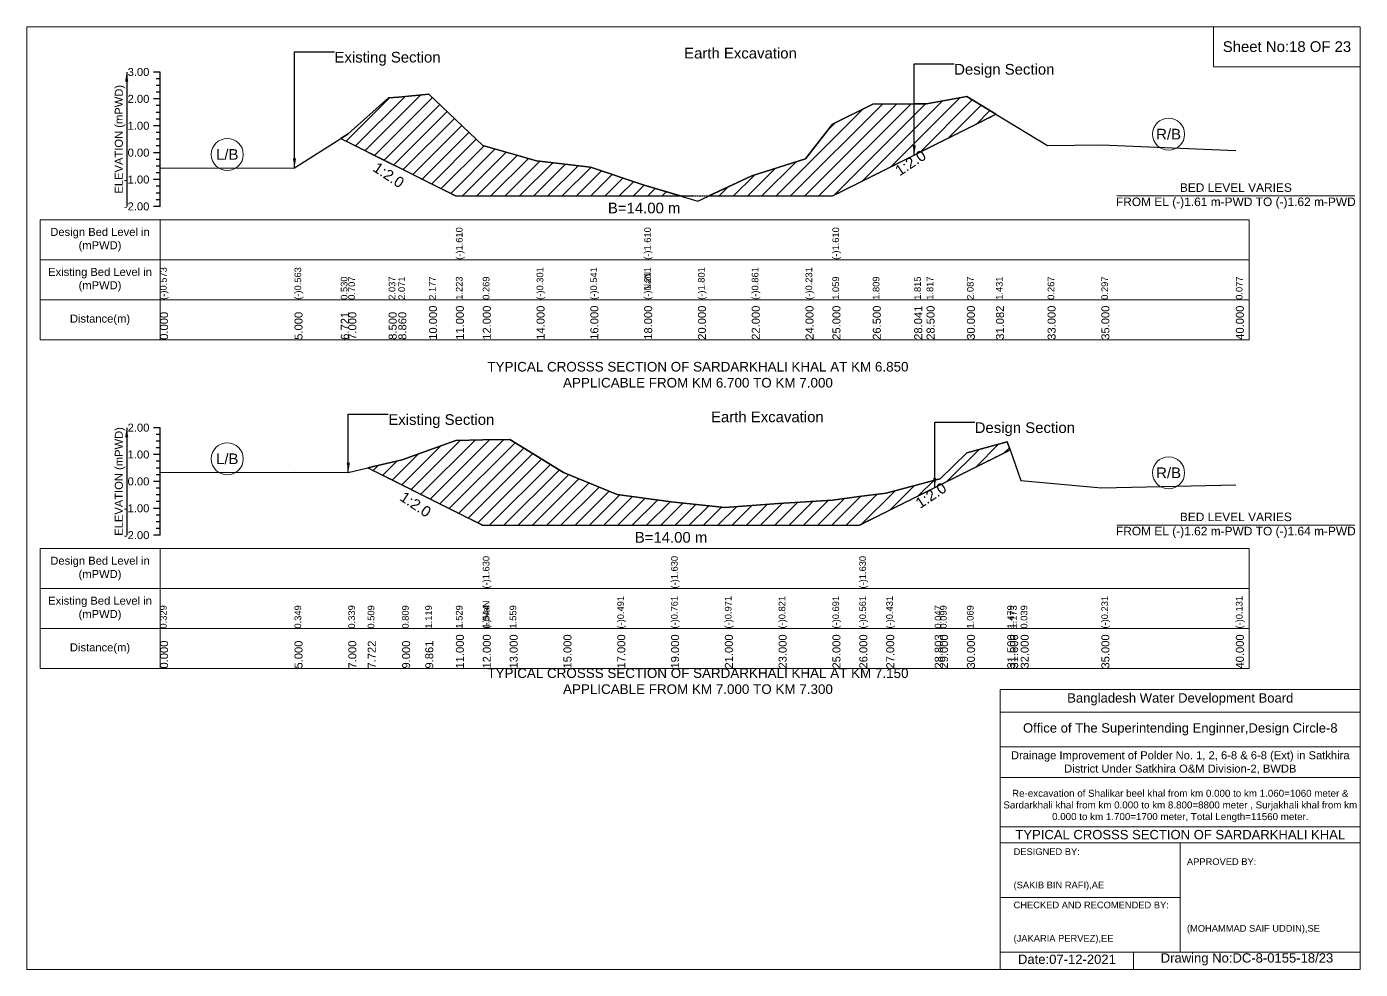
# Model space of a CAD drawing. Header units: inches. Extents: x 93000 to 506000, y -4242 to 0.
# Drawn here: x 270000 to 276000, y -4242 to 0 of the extents above; entities that cross this region are included whole.
import ezdxf

# ---------------------------------------------------------------- set-up
doc = ezdxf.new("R2010")
doc.units = ezdxf.units.IN
doc.header["$LTSCALE"] = 7
doc.header["$MEASUREMENT"] = 0
doc.linetypes.add('DASHED', pattern=[0.75, 0.5, -0.25])
for name, color, linetype, lineweight in [('Cross section Data Border', 7, 'Continuous', 9), ('Cross Section Labels', 7, 'Continuous', 9), ('Design_Bed_Level for Xsection', 7, 'DASHED', 25), ('Existing_Bed_Level for Xsection', 7, 'Continuous', 25), ('Long Section Labels', 7, 'Continuous', 9)]:
    doc.layers.add(name, color=color, linetype=linetype, lineweight=lineweight)
doc.styles.get("Standard").update_dxf_attribs({"font": 'arial.ttf'})
doc.dimstyles.get("Standard").update_dxf_attribs({"dimtxt": 0.18, "dimasz": 0.18, "dimexe": 0.18, "dimexo": 0.0625, "dimgap": 0.09, "dimtad": 0, "dimtih": 1, "dimtoh": 1, "dimdec": 4, "dimzin": 0, "dimdsep": 46, "dimtxsty": 'Standard', "dimcen": 0.09, "dimadec": 0, "dimazin": 0, "dimtfac": 1, "dimtdec": 4, "dimtofl": 0, "dimtmove": 0, "dimatfit": 3, "dimfxl": 1, "dimtolj": 1, "dimtzin": 0, "dimarcsym": 0})

msp = doc.modelspace()

# ---------------------------------------------------------------- hatches: boundary and pattern name
at = {"layer": 'Existing_Bed_Level for Xsection'}
h = msp.add_hatch(dxfattribs=at)
h.set_pattern_fill('ANSI31', color=256, scale=363, style=0)
h.paths.add_polyline_path([(271413.2, -503), (271447, -519.9), (271628.5, -610.6), (271672.1, -632.4), (271810, -701.4), (271931, -761.9), (272052, -761.9), (272294, -761.9), (272536, -761.9), (272778, -761.9), (272941.7, -761.9), (272778, -713.6), (272536, -632.5), (272294, -603.5), (272052, -534.5), (271931, -419.1), (271810, -303.7), (271672.1, -316.5), (271628.5, -320.6), (271447, -481.5)])
h = msp.add_hatch(dxfattribs=at)
h.set_pattern_fill('ANSI31', color=256, scale=363, style=0)
h.paths.add_polyline_path([(273069.2, -761.9), (273262, -761.9), (273504, -761.9), (273625, -761.9), (273806.5, -671.1), (273992.9, -577.9), (274048.5, -550.1), (274230, -459.4), (274360.9, -394), (274230, -314.6), (274048.5, -347.2), (273992.9, -347.4), (273806.5, -348.2), (273625, -438.9), (273504, -595), (273262, -671.3)])
h = msp.add_hatch(dxfattribs=at)
h.set_pattern_fill('ANSI31', color=256, scale=363, style=0)
h.paths.add_polyline_path([(271534.4, -1984.9), (271689, -2062.2), (271793.2, -2114.3), (271931, -2183.2), (272052, -2243.7), (272173, -2243.7), (272415, -2243.7), (272657, -2243.7), (272899, -2243.7), (273141, -2243.7), (273383, -2243.7), (273625, -2243.7), (273746, -2243.7), (273867, -2183.2), (274085.2, -2074.2), (274109, -2062.2), (274230, -2001.7), (274411.5, -1911), (274424.4, -1904.6), (274411.5, -1867.5), (274230, -1917.2), (274109, -2034.5), (274085.2, -2040.8), (273867, -2098.7), (273746, -2114.4), (273625, -2130.1), (273383, -2145.8), (273141, -2164), (272899, -2138.6), (272657, -2105.9), (272415, -2005.5), (272173, -1857.9), (272052, -1859.7), (271931, -1861.5), (271793.2, -1911.1), (271689, -1948.6)])

# ---------------------------------------------------------------- linework, layer by layer
at = {"layer": 'Cross section Data Border'}
for points in [[(270000, 0), (276000, 0), (276000, -4242), (270000, -4242)], [(275340, 0), (276000, 0), (276000, -180), (275340, -180)], [(270060, -869.1), (275500, -869.1), (275500, -1409.1), (270060, -1409.1)], [(270060, -2348.5), (275500, -2348.5), (275500, -2888.5), (270060, -2888.5)]]:
    msp.add_lwpolyline(points, close=True, dxfattribs=at)
for points in [[(270600, -869.1), (270600, -1409.1)], [(270060, -1049.1), (275500, -1049.1)], [(270060, -1229.1), (275500, -1229.1)], [(270600, -2348.5), (270600, -2888.5)], [(270060, -2528.5), (275500, -2528.5)], [(270060, -2708.5), (275500, -2708.5)], [(274380, -4242), (274380, -2982), (276000, -2982)], [(274380, -3084), (276000, -3084)], [(274380, -3240), (276000, -3240)], [(274380, -3378), (276000, -3378)], [(274380, -3600), (276000, -3600)], [(274380, -3672), (276000, -3672)], [(275190, -3672), (275190, -4164)], [(274380, -3918), (275190, -3918)], [(274380, -4164), (276000, -4164)], [(274980, -4164), (274980, -4242)]]:
    msp.add_lwpolyline(points, dxfattribs=at)
at = {"layer": 'Cross Section Labels'}
for points in [[(274904.2, -761.9), (275975.8, -761.9)], [(274904.2, -2243.7), (275975.8, -2243.7)]]:
    msp.add_lwpolyline(points, dxfattribs=at)
for centre in [(275137.5, -484), (270902.5, -575.3), (270902.5, -1945), (275137.5, -2007.9)]:
    msp.add_circle(centre, 72, dxfattribs=at)
at = {"layer": 'Design_Bed_Level for Xsection'}
for points in [[(271413.2, -503), (271672.1, -632.4), (271931, -761.9), (272778, -761.9), (273625, -761.9), (273992.9, -577.9), (274360.9, -394)], [(271534.4, -1984.9), (271793.2, -2114.3), (272052, -2243.7), (272899, -2243.7), (273746, -2243.7), (274085.2, -2074.2), (274424.4, -1904.6)]]:
    msp.add_lwpolyline(points, dxfattribs=at)
at = {"layer": 'Existing_Bed_Level for Xsection'}
for points in [[(270600, -204.1), (270570, -204.1)], [(270600, -234.3), (270582, -234.3)], [(270600, -809.1), (270600, -688.1), (270600, -567.1), (270600, -446.1), (270600, -325.1), (270600, -204.1)], [(270600, -264.6), (270582, -264.6)], [(270600, -294.8), (270582, -294.8)], [(270600, -325.1), (270570, -325.1)], [(270600, -355.3), (270582, -355.3)], [(270600, -636.4), (271205, -635.2), (271413.2, -503), (271447, -481.5), (271628.5, -320.6), (271672.1, -316.5), (271810, -303.7), (271931, -419.1), (271931, -419.1), (272052, -534.5), (272294, -603.5), (272536, -632.5), (272778, -713.6), (272778, -713.6), (273020, -785), (273262, -671.3), (273504, -595), (273625, -438.9), (273625, -438.9), (273806.5, -348.2), (273992.9, -347.4), (274048.5, -347.2), (274230, -314.6), (274360.9, -394), (274593, -534.8), (274835, -531.1), (275440, -557.8)], [(270600, -385.6), (270582, -385.6)], [(270600, -415.8), (270582, -415.8)], [(270600, -446.1), (270570, -446.1)], [(270600, -476.3), (270582, -476.3)], [(270600, -506.6), (270582, -506.6)], [(270600, -536.8), (270582, -536.8)], [(270600, -567.1), (270570, -567.1)], [(270600, -597.3), (270582, -597.3)], [(270600, -627.6), (270582, -627.6)], [(270600, -657.8), (270582, -657.8)], [(270600, -688.1), (270570, -688.1)], [(270600, -718.3), (270582, -718.3)], [(270600, -748.6), (270582, -748.6)], [(270600, -778.8), (270582, -778.8)], [(270600, -809.1), (270570, -809.1)], [(270600, -1804.5), (270570, -1804.5)], [(270600, -1834.8), (270582, -1834.8)], [(270600, -2288.5), (270600, -2167.5), (270600, -2046.5), (270600, -1925.5), (270600, -1804.5)], [(270600, -2006.7), (271205, -2004.3), (271447, -2005.5), (271534.4, -1984.9), (271689, -1948.6), (271793.2, -1911.1), (271931, -1861.5), (272052, -1859.7), (272052, -1859.7), (272173, -1857.9), (272415, -2005.5), (272657, -2105.9), (272899, -2138.6), (272899, -2138.6), (273141, -2164), (273383, -2145.8), (273625, -2130.1), (273746, -2114.4), (273746, -2114.4), (273867, -2098.7), (274085.2, -2040.8), (274109, -2034.5), (274230, -1917.2), (274411.5, -1867.5), (274424.4, -1904.6), (274472, -2041.8), (274835, -2074.5), (275440, -2062.4)], [(270600, -1865), (270582, -1865)], [(270600, -1895.3), (270582, -1895.3)], [(270600, -1925.5), (270570, -1925.5)], [(270600, -1955.8), (270582, -1955.8)], [(270600, -1986), (270582, -1986)], [(270600, -2016.3), (270582, -2016.3)], [(270600, -2046.5), (270570, -2046.5)], [(270600, -2076.8), (270582, -2076.8)], [(270600, -2107), (270582, -2107)], [(270600, -2137.3), (270582, -2137.3)], [(270600, -2167.5), (270570, -2167.5)], [(270600, -2197.8), (270582, -2197.8)], [(270600, -2228), (270582, -2228)], [(270600, -2258.3), (270582, -2258.3)], [(270600, -2288.5), (270570, -2288.5)]]:
    msp.add_lwpolyline(points, dxfattribs=at)
for points in [[(271413.2, -503), (271447, -519.9), (271628.5, -610.6), (271672.1, -632.4), (271810, -701.4), (271931, -761.9), (271931, -761.9), (272052, -761.9), (272294, -761.9), (272536, -761.9), (272778, -761.9), (272778, -761.9), (272941.7, -761.9), (272778, -713.6), (272778, -713.6), (272536, -632.5), (272294, -603.5), (272052, -534.5), (271931, -419.1), (271931, -419.1), (271810, -303.7), (271672.1, -316.5), (271628.5, -320.6), (271447, -481.5)], [(273069.2, -761.9), (273262, -761.9), (273504, -761.9), (273625, -761.9), (273625, -761.9), (273806.5, -671.1), (273992.9, -577.9), (274048.5, -550.1), (274230, -459.4), (274360.9, -394), (274230, -314.6), (274048.5, -347.2), (273992.9, -347.4), (273806.5, -348.2), (273625, -438.9), (273625, -438.9), (273504, -595), (273262, -671.3)], [(271534.4, -1984.9), (271534.4, -1984.9), (271689, -2062.2), (271793.2, -2114.3), (271931, -2183.2), (272052, -2243.7), (272052, -2243.7), (272173, -2243.7), (272415, -2243.7), (272657, -2243.7), (272899, -2243.7), (272899, -2243.7), (273141, -2243.7), (273383, -2243.7), (273625, -2243.7), (273746, -2243.7), (273746, -2243.7), (273867, -2183.2), (274085.2, -2074.2), (274109, -2062.2), (274230, -2001.7), (274411.5, -1911), (274424.4, -1904.6), (274424.4, -1904.6), (274424.4, -1904.6), (274411.5, -1867.5), (274230, -1917.2), (274109, -2034.5), (274085.2, -2040.8), (273867, -2098.7), (273746, -2114.4), (273746, -2114.4), (273625, -2130.1), (273383, -2145.8), (273141, -2164), (272899, -2138.6), (272899, -2138.6), (272657, -2105.9), (272415, -2005.5), (272173, -1857.9), (272052, -1859.7), (272052, -1859.7), (271931, -1861.5), (271793.2, -1911.1), (271689, -1948.6), (271534.4, -1984.9)]]:
    msp.add_lwpolyline(points, close=True, dxfattribs=at)

# ---------------------------------------------------------------- texts
at = {"layer": 'Cross section Data Border', "attachment_point": 5}
for s, insert, char_height in [('Sheet No:18 OF 23', (275670, -90), 48), ('Bangladesh Water Development Board', (275190, -3027), 42), ('Office of The Superintending Enginner,Design Circle-8', (275190, -3162), 42)]:
    msp.add_mtext(s, dxfattribs=dict(at, insert=insert, char_height=char_height))
at = {"layer": 'Cross section Data Border'}
for s, insert, char_height, width, attachment_point in [('Design Bed Level in (mPWD)', (270330, -959.1), 36, 480, 5), ('Existing Bed Level in (mPWD)', (270330, -1139.1), 36, 480, 5), ('Distance(m)', (270330, -1319.1), 36, 480, 5), ('Design Bed Level in (mPWD)', (270330, -2438.5), 36, 480, 5), ('Existing Bed Level in (mPWD)', (270330, -2618.5), 36, 480, 5), ('Distance(m)', (270330, -2798.5), 36, 480, 5), ('Drainage Improvement of Polder No. 1, 2, 6-8 & 6-8 (Ext) in Satkhira District Under Satkhira O&M Division-2, BWDB', (275190, -3312), 36, 1680, 5), ('Re-excavation of Shalikar beel khal from km 0.000 to km 1.060=1060 meter & Sardarkhali khal from km 0.000 to km 8.800=8800 meter , Surjakhali khal from km 0.000 to km 1.700=1700 meter, Total Length=11560 meter.', (275190, -3507), 31.4683, 1620, 5), ('TYPICAL CROSSS SECTION OF SARDARKHALI KHAL', (275190, -3636), 42, 1680, 5), ('DESIGNED BY:^J^J^J(SAKIB BIN RAFI),AE', (274440, -3792), 30, 840, 4), ('APPROVED BY:^J^J^J^J^J^J(MOHAMMAD SAIF UDDIN),SE', (275220, -3912), 30, 840, 4), ('CHECKED AND RECOMENDED BY:^J^J^J(JAKARIA PERVEZ),EE', (274440, -4032), 30, 840, 4), ('Date:07-12-2021', (274680, -4197), 42, 840, 5), ('Drawing No:DC-8-0155-18/23', (275490, -4197), 42, 1320, 5)]:
    msp.add_mtext(s, dxfattribs=dict(at, insert=insert, char_height=char_height, width=width, attachment_point=attachment_point))
at = {"layer": 'Cross Section Labels'}
for s, insert, char_height, attachment_point in [('Existing Section', (271385, -113.3), 48, 1), ('Earth Excavation', (272958, -95.2), 48, 1), ('Design Section', (274172.9, -167.8), 48, 1), ('R/B', (275137.5, -484), 48, 5), ('L/B', (270902.5, -575.3), 48, 5), ('BED LEVEL VARIES ^JFROM EL (-)1.61 m-PWD TO (-)1.62 m-PWD', (275440, -761.9), 38.4, 5), ('B=14.00 m', (272778, -792.1), 48, 2), ('TYPICAL CROSSS SECTION OF SARDARKHALI KHAL AT KM 6.850^JAPPLICABLE FROM KM 6.700 TO KM 7.000', (273020, -1566.5), 43.2, 5), ('Earth Excavation', (273079, -1731.9), 48, 1), ('Existing Section', (271627, -1744), 48, 1), ('Design Section', (274265.2, -1780.3), 48, 1), ('L/B', (270902.5, -1945), 48, 5), ('R/B', (275137.5, -2007.9), 48, 5), ('BED LEVEL VARIES ^JFROM EL (-)1.62 m-PWD TO (-)1.64 m-PWD', (275440, -2243.7), 38.4, 5), ('B=14.00 m', (272899, -2274), 48, 2), ('TYPICAL CROSSS SECTION OF SARDARKHALI KHAL AT KM 7.150^JAPPLICABLE FROM KM 7.000 TO KM 7.300', (273020, -2945.5), 43.2, 5)]:
    msp.add_mtext(s, dxfattribs=dict(at, insert=insert, char_height=char_height, attachment_point=attachment_point))
at = {"layer": 'Cross Section Labels', "char_height": 48, "attachment_point": 2}
for insert, rotation in [((273962.7, -593), 33.69007), ((271641.9, -647.6), 326.30993), ((271763, -2129.5), 326.30993), ((274054.9, -2089.3), 33.69007)]:
    msp.add_mtext('1:2.0', dxfattribs=dict(at, insert=insert, rotation=rotation))
at = {"layer": 'Existing_Bed_Level for Xsection', "char_height": 36, "attachment_point": 6}
for s, insert in [('3.00', (270552, -204.1)), ('2.00', (270552, -325.1)), ('1.00', (270552, -446.1)), ('0.00', (270552, -567.1)), ('-1.00', (270552, -688.1)), ('-2.00', (270552, -809.1)), ('2.00', (270552, -1804.5)), ('1.00', (270552, -1925.5)), ('0.00', (270552, -2046.5)), ('-1.00', (270552, -2167.5)), ('-2.00', (270552, -2288.5))]:
    msp.add_mtext(s, dxfattribs=dict(at, insert=insert))
at = {"layer": 'Existing_Bed_Level for Xsection', "char_height": 36, "attachment_point": 5, "rotation": 90}
for insert in [(270420, -506.6), (270420, -2046.5)]:
    msp.add_mtext('ELEVATION (mPWD)', dxfattribs=dict(at, insert=insert))
at = {"layer": 'Long Section Labels', "attachment_point": 1, "rotation": 90}
for s, insert, char_height in [('(-)1.610', (271931, -1049.1), 30), ('(-)1.610', (272778, -1049.1), 30), ('(-)1.610', (273625, -1049.1), 30), ('(-)0.573', (270600, -1229.1), 30), ('(-)0.563', (271205, -1229.1), 30), ('0.530', (271413.2, -1229.1), 30), ('0.707', (271447, -1229.1), 30), ('2.037', (271628.5, -1229.1), 30), ('2.071', (271672.1, -1229.1), 30), ('2.177', (271810, -1229.1), 30), ('1.223', (271931, -1229.1), 30), ('1.223', (271931, -1229.1), 30), ('1.223', (271931, -1229.1), 30), ('0.269', (272052, -1229.1), 30), ('(-)0.301', (272294, -1229.1), 30), ('(-)0.541', (272536, -1229.1), 30), ('(-)1.211', (272778, -1229.1), 30), ('(-)1.211', (272778, -1229.1), 30), ('(-)NaN', (272778, -1229.1), 30), ('(-)1.801', (273020, -1229.1), 30), ('(-)0.861', (273262, -1229.1), 30), ('(-)0.231', (273504, -1229.1), 30), ('1.059', (273625, -1229.1), 30), ('1.059', (273625, -1229.1), 30), ('1.059', (273625, -1229.1), 30), ('1.809', (273806.5, -1229.1), 30), ('1.815', (273992.9, -1229.1), 30), ('1.817', (274048.5, -1229.1), 30), ('2.087', (274230, -1229.1), 30), ('1.431', (274360.9, -1229.1), 30), ('0.267', (274593, -1229.1), 30), ('0.297', (274835, -1229.1), 30), ('0.077', (275440, -1229.1), 30), ('10.000', (271810, -1409.1), 36), ('11.000', (271931, -1409.1), 36), ('11.000', (271931, -1409.1), 36), ('11.000', (271931, -1409.1), 36), ('12.000', (272052, -1409.1), 36), ('14.000', (272294, -1409.1), 36), ('16.000', (272536, -1409.1), 36), ('18.000', (272778, -1409.1), 36), ('18.000', (272778, -1409.1), 36), ('18.000', (272778, -1409.1), 36), ('20.000', (273020, -1409.1), 36), ('22.000', (273262, -1409.1), 36), ('24.000', (273504, -1409.1), 36), ('25.000', (273625, -1409.1), 36), ('25.000', (273625, -1409.1), 36), ('25.000', (273625, -1409.1), 36), ('26.500', (273806.5, -1409.1), 36), ('28.041', (273992.9, -1409.1), 36), ('28.500', (274048.5, -1409.1), 36), ('30.000', (274230, -1409.1), 36), ('31.082', (274360.9, -1409.1), 36), ('33.000', (274593, -1409.1), 36), ('35.000', (274835, -1409.1), 36), ('40.000', (275440, -1409.1), 36), ('0.000', (270600, -1409.1), 36), ('5.000', (271205, -1409.1), 36), ('6.721', (271413.2, -1409.1), 36), ('7.000', (271447, -1409.1), 36), ('8.500', (271628.5, -1409.1), 36), ('8.860', (271672.1, -1409.1), 36), ('(-)1.630', (272052, -2528.5), 30), ('(-)1.630', (272899, -2528.5), 30), ('(-)1.630', (273746, -2528.5), 30), ('(-)0.491', (272657, -2708.5), 30), ('(-)0.761', (272899, -2708.5), 30), ('(-)0.761', (272899, -2708.5), 30), ('(-)0.971', (273141, -2708.5), 30), ('(-)0.821', (273383, -2708.5), 30), ('(-)0.691', (273625, -2708.5), 30), ('(-)0.561', (273746, -2708.5), 30), ('(-)0.561', (273746, -2708.5), 30), ('(-)0.431', (273867, -2708.5), 30), ('(-)0.231', (274835, -2708.5), 30), ('(-)0.131', (275440, -2708.5), 30), ('0.329', (270600, -2708.5), 30), ('0.349', (271205, -2708.5), 30), ('0.339', (271447, -2708.5), 30), ('0.339', (271447, -2708.5), 30), ('0.509', (271534.4, -2708.5), 30), ('0.809', (271689, -2708.5), 30), ('1.119', (271793.2, -2708.5), 30), ('1.529', (271931, -2708.5), 30), ('(-)NaN', (272052, -2708.5), 30), ('(-)NaN', (272052, -2708.5), 30), ('(-)NaN', (272052, -2708.5), 30), ('1.544', (272052, -2708.5), 30), ('1.544', (272052, -2708.5), 30), ('1.559', (272173, -2708.5), 30), ('0.047', (274085.2, -2708.5), 30), ('0.099', (274109, -2708.5), 30), ('1.069', (274230, -2708.5), 30), ('1.479', (274411.5, -2708.5), 30), ('1.173', (274424.4, -2708.5), 30), ('0.039', (274472, -2708.5), 30), ('11.000', (271931, -2888.5), 36), ('12.000', (272052, -2888.5), 36), ('12.000', (272052, -2888.5), 36), ('12.000', (272052, -2888.5), 36), ('13.000', (272173, -2888.5), 36), ('15.000', (272415, -2888.5), 36), ('17.000', (272657, -2888.5), 36), ('19.000', (272899, -2888.5), 36), ('19.000', (272899, -2888.5), 36), ('19.000', (272899, -2888.5), 36), ('21.000', (273141, -2888.5), 36), ('23.000', (273383, -2888.5), 36), ('25.000', (273625, -2888.5), 36), ('26.000', (273746, -2888.5), 36), ('26.000', (273746, -2888.5), 36), ('26.000', (273746, -2888.5), 36), ('27.000', (273867, -2888.5), 36), ('28.803', (274085.2, -2888.5), 36), ('29.000', (274109, -2888.5), 36), ('30.000', (274230, -2888.5), 36), ('31.500', (274411.5, -2888.5), 36), ('31.606', (274424.4, -2888.5), 36), ('32.000', (274472, -2888.5), 36), ('35.000', (274835, -2888.5), 36), ('40.000', (275440, -2888.5), 36), ('0.000', (270600, -2888.5), 36), ('5.000', (271205, -2888.5), 36), ('7.000', (271447, -2888.5), 36), ('7.722', (271534.4, -2888.5), 36), ('9.000', (271689, -2888.5), 36), ('9.861', (271793.2, -2888.5), 36)]:
    msp.add_mtext(s, dxfattribs=dict(at, insert=insert, char_height=char_height))

# ---------------------------------------------------------------- leaders
at = {"layer": 'Cross Section Labels', "annotation_type": 0, "has_hookline": 1, "hookline_direction": 0}
for points, text_width in [([(271205, -635.2), (271205, -113.3), (271384.9, -113.3)], 467.2), ([(273992.9, -577.9), (273992.9, -167.8), (274172.8, -167.8)], 441.2), ([(271447, -2005.5), (271447, -1744), (271626.9, -1744)], 467.2), ([(274085.2, -2074.2), (274085.2, -1780.3), (274265.1, -1780.3)], 441.2)]:
    msp.add_leader(points, dimstyle='Standard', override={"dimasz": 43.2}, dxfattribs=dict(at, text_width=text_width))
at = {"layer": 'Existing_Bed_Level for Xsection'}
for points in [[(270450, -204.1), (270450, -809.1)], [(270450, -1804.5), (270450, -2288.5)]]:
    msp.add_leader(points, dimstyle='Standard', override={"dimasz": 43.2}, dxfattribs=at)

doc.saveas('drawing.dxf')
